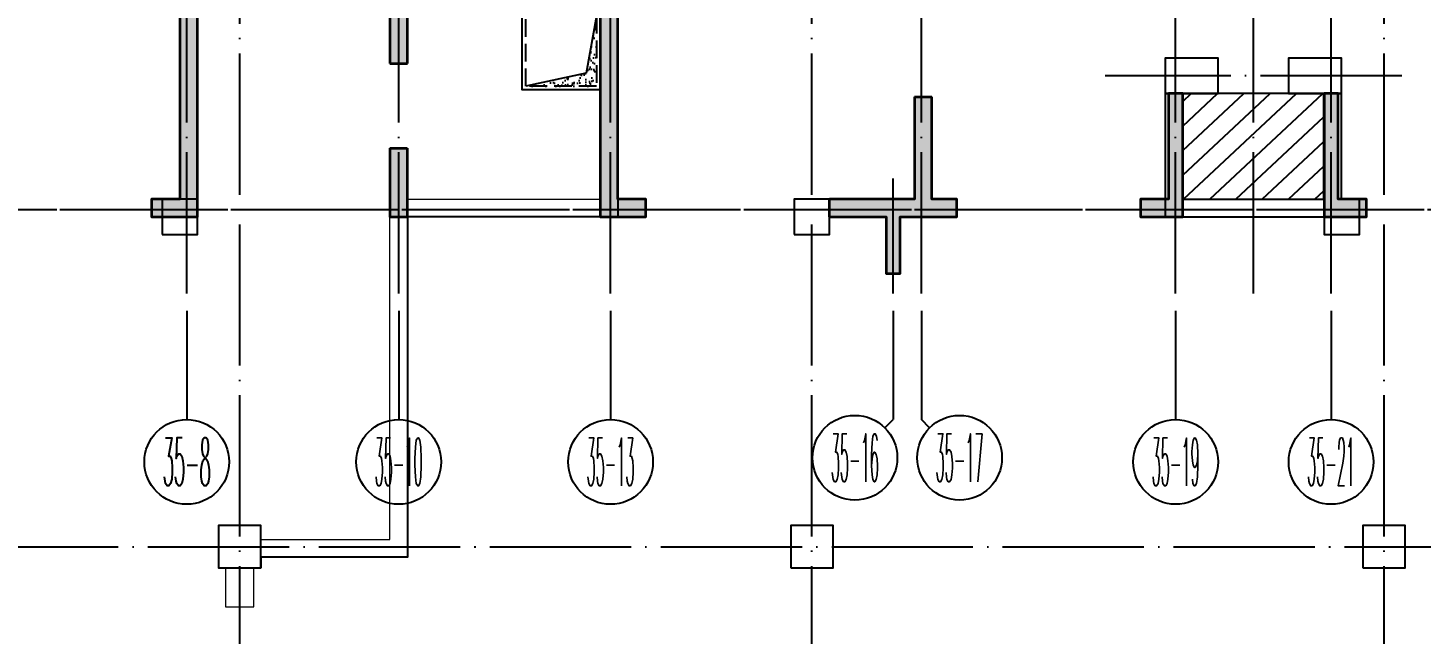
# Model space of a CAD drawing. Extents: x 115549 to 768939, y -502199 to 402497.
# Drawn here: x 296683 to 316408, y -377760 to -369174 of the extents above; entities that cross this region are included whole.
import ezdxf
from ezdxf.enums import TextEntityAlignment as Align

# ---------------------------------------------------------------- set-up
doc = ezdxf.new("R2010")
doc.units = 0
doc.header["$LTSCALE"] = 1000
doc.header["$MEASUREMENT"] = 0
doc.linetypes.add('DASH', pattern=[0.35, 0.25, -0.1])
doc.linetypes.add('DOTE', pattern=[2.4200000000000004, 2, -0.2, 0.02, -0.2])
for name, color, linetype in [('AXIS', 3, 'Continuous'), ('AXIS_TEXT', 7, 'Continuous'), ('COLUMN', 9, 'Continuous'), ('DOTE', 16, 'DOTE'), ('人防集水坑', 6, 'Continuous')]:
    doc.layers.add(name, color=color, linetype=linetype)
for name, color, linetype, lineweight in [('renWALL', 8, 'Continuous', 9), ('主楼剪力墙', 212, 'Continuous', 5), ('砼墙', 3, 'Continuous', 35)]:
    doc.layers.add(name, color=color, linetype=linetype, lineweight=lineweight)
doc.styles.add('_TCH_AXIS', font='COMPLEX', dxfattribs={"bigfont": 'GBCBIG'})
doc.styles.add('COMPLEX', font='COMPLEX')

# ---------------------------------------------------------------- blocks, each defined once
blk = doc.blocks.new('qiangzh3333')
at = {"layer": 'COLUMN', "color": 8}
for points in [[(503109651.0357096, 3697136766.18678), (503109651.0357096, 3697135766.179456), (503109651.0357096, 3697132666.179456), (503106675.9764307, 3697132666.179456), (503106675.9764307, 3697127846.178967), (503104601.038847, 3697127846.178967), (503104601.038847, 3697127696.178967), (503104601.038847, 3697128296.178967), (503104001.038847, 3697128296.178967), (503104001.0388471, 3697127696.17897), (503104601.038847, 3697127696.178967)], [(503117400.5802926, 3697134416.17946), (503118150.300108, 3697134416.17946), (503118150.3001083, 3697134916.17946), (503117400.5802926, 3697134916.17946), (503117400.5802926, 3697132666.179456), (503119651.038847, 3697132666.179456), (503119651.038847, 3697132416.18678), (503120151.038847, 3697132416.18678), (503120151.038847, 3697132916.18678), (503119900.5080233, 3697132916.18678), (503119900.5080233, 3697134916.179459), (503119150.3001083, 3697134916.179459), (503119150.300108, 3697134416.179459), (503119900.5080233, 3697134416.179458)]]:
    blk.add_lwpolyline(points, dxfattribs=at)
for points in [[(503103201.038847, 3697132416.18678), (503103701.038847, 3697132416.18678), (503103701.038847, 3697132916.18678), (503103201.038847, 3697132916.18678)], [(503112151.038847, 3697132416.18678), (503112651.038847, 3697132416.18678), (503112651.038847, 3697132916.18678), (503112151.038847, 3697132916.18678)], [(503112101.038847, 3697127696.178967), (503112701.038847, 3697127696.178967), (503112701.038847, 3697128296.178967), (503112101.038847, 3697128296.178967)], [(503120201.038847, 3697127696.178967), (503120801.038847, 3697127696.178967), (503120801.038847, 3697128296.178967), (503120201.038847, 3697128296.178967)]]:
    blk.add_lwpolyline(points, close=True, dxfattribs=at)
at = {"layer": 'renWALL', "color": 8}
for points in [[(503104601.038847, 3697128096.178967), (503106425.9764307, 3697128096.178967), (503106425.9764307, 3697132766.179456), (503106425.9764307, 3697133641.179456), (503106675.9764307, 3697133641.179456), (503106675.9764307, 3697132916.179456), (503109401.0357096, 3697132916.179456), (503109401.0357096, 3697135566.179456), (503108801.0357096, 3697135566.179456), (503108801.0357096, 3697135866.179456), (503109401.0357096, 3697135866.179456), (503109401.0357096, 3697136766.18678), (503109251.038847, 3697136766.18678), (503109251.038847, 3697137066.18678), (503109401.0357096, 3697137066.18678), (503109401.0357096, 3697138768.885817), (503107851.0357096, 3697138768.885817), (503107851.0357096, 3697140266.178967), (503108651.0357095, 3697140266.178967), (503108651.0357095, 3697141166.178967), (503110801.0357096, 3697141166.178967), (503111101.0357096, 3697141166.178967), (503111101.0357096, 3697140866.178967)], [(503106425.9764307, 3697135766.179456), (503106425.9764307, 3697134841.179456), (503106675.9764307, 3697134841.179456), (503106675.9764307, 3697135566.179456), (503107601.0357096, 3697135566.179456), (503107601.0357096, 3697135866.179456), (503106676.0388471, 3697135866.179456), (503106676.0388471, 3697137066.179456), (503105801.0357096, 3697137066.179456), (503105801.0357096, 3697139016.18678), (503105151.0357096, 3697139016.18678), (503103050.6463993, 3697139016.18678), (503103051.0167205, 3697140966.178967), (503105251.0357096, 3697140966.178967), (503105251.0357096, 3697140466.181101), (503105051.0357096, 3697140466.181101), (503105051.0357096, 3697140966.178967)], [(503119650.5080233, 3697134416.179459), (503119650.5080233, 3697132916.179456), (503117650.5802926, 3697132916.179456), (503117650.5802926, 3697134416.17946)], [(503104101.0353444, 3697127696.178967), (503104101.0353444, 3697127146.26187), (503104501.0353444, 3697127146.26187), (503104501.0353444, 3697127696.178967)]]:
    blk.add_lwpolyline(points, dxfattribs=at)
blk = doc.blocks.new('zhuloujlqtiangchong')
at = {"layer": '主楼剪力墙'}
h = blk.add_hatch(color=253, dxfattribs=at)
h.dxf.hatch_style = 1
h.paths.add_polyline_path([(724222.2208015919, 614270.9931564331), (724222.2208015919, 614420.9931564331), (726322.2208015919, 614420.9931564331), (726322.2208015919, 615070.9931564331), (726122.2208015919, 615070.9931564331), (726122.2208015919, 614620.9931564331), (723922.2208015919, 614620.9931564331), (723922.2208015919, 614270.9931564331), (723922.2208015919, 614020.9931564331), (724222.2208015919, 614020.9931564331)], flags=17)
h.paths.add_polyline_path([(731322.2208015919, 614270.9931564331), (731322.2208015919, 614620.9931564331), (729822.2208015919, 614620.9931564331), (729122.2208015919, 614620.9931564331), (729122.2208015919, 614920.9931564331), (728922.2208015919, 614920.9931564331), (728922.2208015919, 614420.9931564331), (729822.2208015919, 614420.9931564331), (731022.2208015919, 614420.9931564331), (731022.2208015919, 614270.9931564331), (731022.2208015919, 614020.9931564331), (731322.2208015919, 614020.9931564331)], flags=17)
h.paths.add_polyline_path([(739622.2208015919, 614170.9931564331), (739622.2208015919, 612620.9931564331), (738622.2208015919, 612620.9931564331), (738622.2208015919, 612370.9931564331), (739722.2208015919, 612370.9931564331), (740822.2208015919, 612370.9931564331), (740822.2208015919, 612620.9931564331), (739822.2208015919, 612620.9931564331), (739822.2208015919, 614170.9931564331), (740022.2208015919, 614170.9931564331), (740022.2208015919, 614370.9931564331), (739722.2208015919, 614370.9931564331), (739422.2208015919, 614370.9931564331), (739422.2208015919, 614170.9931564331)], flags=17)
h.paths.add_polyline_path([(738722.2208015919, 608270.9931564331), (738722.2208015919, 610020.9931564331), (738522.2208015919, 610020.9931564331), (738522.2208015919, 608520.9931564331), (738122.2208015919, 608520.9931564331), (738122.2208015919, 608270.9931564331)], flags=17)
h.paths.add_polyline_path([(720872.2208015919, 618770.9931564331), (720272.2208015919, 618770.9931564331), (720272.2208015919, 618520.9931564331), (720622.2208015919, 618520.9931564331), (720622.2208015919, 617020.9931564331), (720872.2208015919, 617020.9931564331)])
h.paths.add_polyline_path([(749622.2208015919, 614420.9931564331), (750522.2129890919, 614420.9931564331), (750522.2129890919, 614920.9931564331), (750322.2129890919, 614920.9931564331), (750322.2129890919, 614620.9931564331), (749622.2208015919, 614620.9931564331), (748122.2208015919, 614620.9931564331), (748122.2208015919, 614270.9931564331), (748122.2208015919, 614020.9931564331), (748422.2208015919, 614020.9931564331), (748422.2208015919, 614270.9931564331), (748422.2208015919, 614420.9931564331)], flags=17)
h.paths.add_polyline_path([(745072.2208015919, 618520.9931564331), (745622.2208015919, 618520.9931564331), (745622.2208015919, 618770.9931564331), (744972.2208015919, 618770.9931564331), (744472.2208015919, 618770.9931564331), (744472.2208015919, 618520.9931564331), (744822.2208015919, 618520.9931564331), (744822.2208015919, 617020.9931564331), (745072.2208015919, 617020.9931564331)])
h.paths.add_polyline_path([(740722.2208015919, 608270.9931564331), (741322.2208015919, 608270.9931564331), (741322.2208015919, 608520.9931564331), (740922.2208015919, 608520.9931564331), (740922.2208015919, 610020.9931564331), (740722.2208015919, 610020.9931564331)], flags=17)
h.paths.add_polyline_path([(752422.2129890919, 612470.9931564331), (752422.2129890919, 612670.9931564331), (751822.2129890919, 612670.9931564331), (751222.2129890919, 612670.9931564331), (751222.2129890919, 612470.9931564331), (751697.2129890919, 612470.9931564331), (751697.2129890919, 610820.9931564331), (751697.2129890919, 608270.9931564331), (751947.2129890919, 608270.9931564331), (751947.2129890919, 610820.9931564331), (751947.2129890919, 612470.9931564331)], flags=17)
h.paths.add_polyline_path([(755522.2129890919, 614270.9931564331), (755522.2129890919, 614620.9931564331), (753322.2129890919, 614620.9931564331), (753322.2129890919, 615070.9931564331), (753122.2129890919, 615070.9931564331), (753122.2129890919, 614420.9931564331), (755222.2129890919, 614420.9931564331), (755222.2129890919, 614270.9931564331), (755222.2129890919, 614020.9931564331), (755522.2129890919, 614020.9931564331)], flags=17)
h.paths.add_polyline_path([(758822.2129890919, 618520.9931564331), (759172.2129890919, 618520.9931564331), (759172.2129890919, 618770.9931564331), (758572.2129890919, 618770.9931564331), (758572.2129890919, 617020.9931564331), (758822.2129890919, 617020.9931564331)])
h.paths.add_polyline_path([(741072.2208015919, 618520.9931564331), (741072.2208015919, 618770.9931564331), (740622.2208015919, 618770.9931564331), (739722.2208015919, 618770.9931564331), (738822.2208015919, 618770.9931564331), (738822.2208015919, 618520.9931564331), (739597.2208015919, 618520.9931564331), (739597.2208015919, 616870.9931564331), (739847.2208015919, 616870.9931564331), (739847.2208015919, 618520.9931564331), (740622.2208015919, 618520.9931564331)])
h.paths.add_polyline_path([(748722.2208015919, 612370.9931564331), (748972.2208015919, 612370.9931564331), (748972.2208015919, 608270.9931564331), (748322.2208015919, 608270.9931564331), (748322.2208015919, 608520.9931564331), (748722.2208015919, 608520.9931564331)], flags=17)
h.paths.add_polyline_path([(724172.2208015919, 618520.9931564331), (724172.2208015919, 619971.0041861534), (726072.2208015919, 619970.9867229462), (726072.2208015919, 618320.9931564331), (726322.2208015919, 618320.9931564331), (726322.2208015919, 620120.9853439331), (726322.2208015919, 620760.9853439331), (728922.2208015919, 620760.9853439331), (728922.2208015919, 620120.9853439331), (728922.2208015919, 618320.9931564331), (729172.2208015919, 618320.9931564331), (729172.2208015919, 619970.9867229462), (729872.2214835882, 619970.9931564331), (731072.2208015919, 619970.9931564331), (731072.2208015919, 619870.9931564331), (731072.2208015919, 618520.9931564331), (731722.2208015919, 618520.9931564331), (734372.2208015919, 618520.9931564331), (734372.2208015919, 617020.9931564331), (734622.2208015919, 617020.9931564331), (734622.2208015919, 618520.9931564331), (734972.2208015919, 618520.9931564331), (734972.2208015919, 618770.9931564331), (731722.2208015919, 618770.9931564331), (731322.2208015919, 618770.9931564331), (731322.2208015919, 619870.9931564331), (731322.2208015919, 620220.9931564331), (729872.2203384042, 620220.9931564331), (729172.2208015919, 620220.9867229462), (729172.2208015919, 621010.9853439331), (726072.2208015919, 621010.9853439331), (726072.2208015919, 620220.9867229462), (723922.2208015919, 620221.0064840317), (723922.2208015919, 619870.9931564331), (723922.2208015919, 618770.9931564331), (723522.2208015919, 618770.9931564331), (723522.2208015919, 618520.9931564331)])
h.paths.add_polyline_path([(748372.2208015919, 618520.9931564331), (748372.2208015919, 619870.9931564331), (748372.2208015919, 619970.9931564331), (750272.2129890919, 619970.9931564331), (750272.2129890919, 618320.9931564331), (750522.2129890919, 618320.9931564331), (750522.2129890919, 620120.9931564331), (750522.2129890919, 620760.9931564331), (753122.2129890919, 620760.9931564331), (753122.2129890919, 620120.9931564331), (753122.2129890919, 618320.9931564331), (753372.2129890919, 618320.9931564331), (753372.2129890919, 619970.9931564331), (754072.2129890919, 619970.9931564331), (755272.2129890919, 619970.9931564331), (755272.2129890919, 619870.9931564331), (755272.2129890919, 618520.9931564331), (755922.2129890919, 618520.9931564331), (755922.2129890919, 618770.9931564331), (755522.2129890919, 618770.9931564331), (755522.2129890919, 619870.9931564331), (755522.2129890919, 620220.9931564331), (754072.2129890919, 620220.9931564331), (753372.2129890919, 620220.9931564331), (753372.2129890919, 621010.9931564331), (750272.2129890919, 621010.9931564331), (750272.2129890919, 620220.9931564331), (748122.2208015919, 620220.9931564331), (748122.2208015919, 619870.9931564331), (748122.2208015919, 618770.9931564331), (747722.2208015919, 618770.9931564331), (747722.2208015919, 618520.9931564331)])
h.paths.add_polyline_path([(766772.2129890919, 615300.9853439331), (766772.2129890919, 618770.9931564331), (763922.2129890919, 618770.9931564331), (763022.2129890919, 618770.9931564331), (763022.2129890919, 618520.9931564331), (763772.2129890919, 618520.9931564331), (763772.2129890919, 616870.9931564331), (763772.2129890919, 614270.9931564331), (763772.2129890919, 613570.9931564331), (763772.2129890919, 612970.9931564331), (763772.2129890919, 612620.9931564331), (762672.2129890919, 612620.9931564331), (762672.2129890919, 612570.9931564331), (762272.2129890919, 612570.9931564331), (762272.2129890919, 612370.9931564331), (762672.2129890919, 612370.9931564331), (762672.2129890919, 612170.9931564331), (762672.2129890919, 610020.9931564331), (762672.2129890919, 608520.9931564331), (762322.2129890919, 608520.9931564331), (762322.2129890919, 608270.9931564331), (762922.2129890919, 608270.9931564331), (762922.2129890919, 610020.9931564331), (762922.2129890919, 612170.9931564331), (762922.2129890919, 612370.9931564331), (764022.2129890919, 612370.9931564331), (764022.2129890919, 612970.9931564331), (764022.2129890919, 613470.9931564331), (764622.2286140919, 613470.9931564331), (764622.2286140919, 613720.9931564331), (764022.2129890919, 613720.9931564331), (764022.2129890919, 614270.9931564331), (764022.2129890919, 616870.9931564331), (764022.2129890919, 618520.9931564331), (765872.2286140919, 618520.9931564331), (766522.2129890919, 618520.9931564331), (766522.2129890919, 615300.9853439331), (766522.2129890919, 613720.9931564331), (765872.2286140919, 613720.9931564331), (765822.2286140919, 613720.9931564331), (765822.2286140919, 613470.9931564331), (765872.2286140919, 613470.9931564331), (766772.2129890919, 613470.9931564331)])
edge = h.paths.add_edge_path()
edge.add_line((758022.2129890919, 608270.9931564331), (758022.2129890919, 608520.9931564331))
edge.add_line((715422.2208015919, 618170.9931564331), (715422.2208015919, 616870.9931564331))
edge.add_line((715422.2208015919, 616870.9931564331), (715422.2208015919, 614270.9931564331))
edge.add_line((715422.2208015919, 614270.9931564331), (715422.2208015919, 613871.0209380689))
edge.add_line((715422.2208015919, 613871.0209383965), (714822.2485022082, 613871.1875973685))
edge.add_line((714822.2485021949, 613871.1875972748), (714822.179057753, 613621.1876069199))
edge.add_line((714822.1790577173, 613621.1876068115), (715422.220801543, 613621.0209285493))
edge.add_line((715422.2208015919, 613621.0209283829), (715422.2208015919, 612370.9931563921))
edge.add_line((715422.2208015919, 612370.9931564331), (716522.2208015919, 612370.9931564331))
edge.add_line((716522.2208015919, 612370.9931564331), (716522.2208015919, 612170.9931564331))
edge.add_line((716522.2208015919, 612170.9931564331), (716522.2208015919, 610020.9931564331))
edge.add_line((716522.2208015919, 610020.9931564331), (716522.2208015919, 608270.9931564331))
edge.add_line((716522.2208015919, 608270.9931564331), (717122.2208015919, 608270.9931564331))
edge.add_line((717122.2208015919, 608270.9931564331), (717122.2208015919, 608520.9931564331))
edge.add_line((717122.2208015919, 608520.9931564331), (716772.2208015919, 608520.9931564331))
edge.add_line((716772.2208015919, 608520.9931564331), (716772.2208015919, 610020.9931564331))
edge.add_line((716772.2208015919, 610020.9931564331), (716772.2208015919, 612170.9931564331))
edge.add_line((716772.2208015919, 612170.9931564331), (716772.2208015919, 612370.9931564331))
edge.add_line((716772.2208015919, 612370.9931564331), (717172.2208015919, 612370.9931564331))
edge.add_line((717172.2208015919, 612370.9931564331), (717172.2208015919, 612570.9931564331))
edge.add_line((717172.2208015919, 612570.9931564331), (716772.2208015919, 612570.9931564331))
edge.add_line((716772.2208015919, 612570.9931564331), (716772.2208015919, 612620.9931564331))
edge.add_line((716772.2208015919, 612620.9931564331), (715672.2208015919, 612620.9931564331))
edge.add_line((715672.2208015919, 612620.9931564331), (715672.2208015919, 613770.9931564331))
edge.add_line((715672.2208015919, 613770.9931564331), (715672.2208015919, 614270.9931564331))
edge.add_line((715672.2208015919, 614270.9931564331), (715672.2208015919, 616870.9931564331))
edge.add_line((715672.2208015919, 616870.9931564331), (715672.2208015919, 618170.9931564331))
edge.add_line((720072.2208015919, 613870.9931564331), (720072.2208015919, 612470.9931564331))
edge.add_line((720072.2208015919, 612470.9931564331), (720072.2208015919, 610020.9931564331))
edge.add_line((720072.2208015919, 610020.9931564331), (720072.2208015919, 608520.9931564331))
edge.add_line((720072.2208015919, 608520.9931564331), (719722.2208015919, 608520.9931564331))
edge.add_line((719722.2208015919, 608520.9931564331), (719722.2208015919, 608270.9931564331))
edge.add_line((719722.2208015919, 608270.9931564331), (720222.2208015919, 608270.9931564331))
edge.add_line((720222.2208015919, 608270.9931564331), (720522.2208015919, 608270.9931564331))
edge.add_line((720522.2208015919, 608270.9931564331), (720522.2208015919, 607470.9931564331))
edge.add_line((720522.2208015919, 607470.9931564331), (720722.2208015919, 607470.9931564331))
edge.add_line((720722.2208015919, 607470.9931564331), (720722.2208015919, 608520.9931564331))
edge.add_line((720722.2208015919, 608520.9931564331), (720322.2208015919, 608520.9931564331))
edge.add_line((720322.2208015919, 608520.9931564331), (720322.2208015919, 610020.9931564331))
edge.add_line((720322.2208015919, 610020.9931564331), (720322.2208015919, 612470.9931564331))
edge.add_line((720322.2208015919, 612470.9931564331), (720322.2208015919, 613870.9931564331))
edge.add_line((730472.2208015919, 612370.9931564331), (730472.2208015919, 608270.9931564331))
edge.add_line((730472.2208015919, 608270.9931564331), (731122.2208015919, 608270.9931564331))
edge.add_line((731122.2208015919, 608270.9931564331), (731122.2208015919, 608520.9931564331))
edge.add_line((731122.2208015919, 608520.9931564331), (730722.2208015919, 608520.9931564331))
edge.add_line((730722.2208015919, 608520.9931564331), (730722.2208015919, 612370.9931564331))
edge.add_line((724522.2208015919, 612370.9931564331), (724522.2208015919, 608520.9931564331))
edge.add_line((724522.2208015919, 608520.9931564331), (724122.2208015919, 608520.9931564331))
edge.add_line((724122.2208015919, 608520.9931564331), (724122.2208015919, 608270.9931564331))
edge.add_line((724122.2208015919, 608270.9931564331), (724772.2208015919, 608270.9931564331))
edge.add_line((724772.2208015919, 608270.9931564331), (724772.2208015919, 612370.9931564331))
edge.add_line((744272.2208015919, 613870.9931564331), (744272.2208015919, 612470.9931564331))
edge.add_line((744272.2208015919, 612470.9931564331), (744272.2208015919, 610020.9931564331))
edge.add_line((744272.2208015919, 610020.9931564331), (744272.2208015919, 608520.9931564331))
edge.add_line((744272.2208015919, 608520.9931564331), (743922.2208015919, 608520.9931564331))
edge.add_line((743922.2208015919, 608520.9931564331), (743922.2208015919, 608270.9931564331))
edge.add_line((743922.2208015919, 608270.9931564331), (744422.2208015919, 608270.9931564331))
edge.add_line((744422.2208015919, 608270.9931564331), (744722.2208015919, 608270.9931564331))
edge.add_line((744722.2208015919, 608270.9931564331), (744722.2208015919, 607470.9931564331))
edge.add_line((744722.2208015919, 607470.9931564331), (744922.2208015919, 607470.9931564331))
edge.add_line((744922.2208015919, 607470.9931564331), (744922.2208015919, 608520.9931564331))
edge.add_line((744922.2208015919, 608520.9931564331), (744522.2208015919, 608520.9931564331))
edge.add_line((744522.2208015919, 608520.9931564331), (744522.2208015919, 610020.9931564331))
edge.add_line((744522.2208015919, 610020.9931564331), (744522.2208015919, 612470.9931564331))
edge.add_line((744522.2208015919, 612470.9931564331), (744522.2208015919, 613870.9931564331))
edge.add_line((759122.2129890919, 613870.9931564331), (759122.2129890919, 612470.9931564331))
edge.add_line((759122.2129890919, 612470.9931564331), (759122.2129890919, 610020.9931564331))
edge.add_line((759122.2129890919, 610020.9931564331), (759122.2129890919, 608520.9931564331))
edge.add_line((759122.2129890919, 608520.9931564331), (758822.2129890919, 608520.9931564331))
edge.add_line((758822.2129890919, 608520.9931564331), (758022.2129890919, 608520.9931564331))
edge.add_line((758022.2129890919, 608270.9931564331), (758722.2129890919, 608270.9931564331))
edge.add_line((758722.2129890919, 608270.9931564331), (758722.2129890919, 607470.9931564331))
edge.add_line((758722.2129890919, 607470.9931564331), (758922.2129890919, 607470.9931564331))
edge.add_line((758922.2129890919, 607470.9931564331), (758922.2129890919, 608270.9931564331))
edge.add_line((758922.2129890919, 608270.9931564331), (759222.2129890919, 608270.9931564331))
edge.add_line((759222.2129890919, 608270.9931564331), (759722.2129890919, 608270.9931564331))
edge.add_line((759722.2129890919, 608270.9931564331), (759722.2129890919, 608520.9931564331))
edge.add_line((759722.2129890919, 608520.9931564331), (759372.2129890919, 608520.9931564331))
edge.add_line((759372.2129890919, 608520.9931564331), (759372.2129890919, 610020.9931564331))
edge.add_line((759372.2129890919, 610020.9931564331), (759372.2129890919, 612470.9931564331))
edge.add_line((759372.2129890919, 612470.9931564331), (759372.2129890919, 613870.9931564331))
edge.add_line((754672.2129890919, 612370.9931564331), (754672.2129890919, 608270.9931564331))
edge.add_line((754672.2129890919, 608270.9931564331), (755322.2129890919, 608270.9931564331))
edge.add_line((755322.2129890919, 608270.9931564331), (755322.2129890919, 608520.9931564331))
edge.add_line((755322.2129890919, 608520.9931564331), (754922.2129890919, 608520.9931564331))
edge.add_line((754922.2129890919, 608520.9931564331), (754922.2129890919, 612370.9931564331))
h.paths.add_polyline_path([(734922.2208015919, 611170.985833168), (735172.2208015919, 611170.9858326912), (735172.2208015919, 613870.9931564331), (734922.2208015919, 613870.9931564331)])
h.paths.add_polyline_path([(735172.2208015919, 609970.9858326912), (734922.2208015919, 609970.9858326912), (734922.2208015919, 608520.9931564331), (733722.2208015919, 608520.9931564331), (733722.2208015919, 608270.9931564331), (734522.2208015919, 608270.9931564331), (734522.2208015919, 607470.9931564331), (734722.2208015919, 607470.9931564331), (734722.2208015919, 608270.9931564331), (735522.2208015919, 608270.9931564331), (735522.2208015919, 608520.9931564331), (735172.2208015919, 608520.9931564331)])
h.paths.add_polyline_path([(727497.2208015919, 610445.9858322144), (727747.2208016515, 610445.9858322144), (727747.2208015919, 612470.9931564331), (728222.2208015919, 612470.9931564331), (728222.2208015919, 612670.9931564331), (727022.2208015919, 612670.9931564331), (727022.2208015919, 612470.9931564331), (727497.2208015919, 612470.9931564331)])
h.paths.add_polyline_path([(727747.2208015919, 609245.985833168), (727497.2208015919, 609245.9858326912), (727497.2208015919, 608270.9931564331), (727747.2208015919, 608270.9931564331)])
h = blk.add_hatch(color=253, dxfattribs=at)
h.dxf.hatch_style = 1
h.paths.add_polyline_path([(720072.2208015919, 613870.9931564331), (720322.2208015919, 613870.9931564331), (720322.2208015919, 612470.9931564331), (720322.2208015919, 610020.9931564331), (720322.2208015919, 608520.9931564331), (720722.2208015919, 608520.9931564331), (720722.2208015919, 607470.9931564331), (720522.2208015919, 607470.9931564331), (720522.2208015919, 608270.9931564331), (720222.2208015919, 608270.9931564331), (719722.2208015919, 608270.9931564331), (719722.2208015919, 608520.9931564331), (720072.2208015919, 608520.9931564331), (720072.2208015919, 610020.9931564331), (720072.2208015919, 612470.9931564331)])
h.paths.add_polyline_path([(724522.2208015919, 612370.9931564331), (724772.2208015919, 612370.9931564331), (724772.2208015919, 608270.9931564331), (724122.2208015919, 608270.9931564331), (724122.2208015919, 608520.9931564331), (724522.2208015919, 608520.9931564331)])
h.paths.add_polyline_path([(730472.2208015919, 612370.9931564331), (730722.2208015919, 612370.9931564331), (730722.2208015919, 608520.9931564331), (731122.2208015919, 608520.9931564331), (731122.2208015919, 608270.9931564331), (730472.2208015919, 608270.9931564331)])
edge = h.paths.add_edge_path()
edge.add_line((716422.2208015919, 618520.9931564331), (716422.2208015919, 618770.9931564331))
h.paths.add_polyline_path([(715422.2094482183, 613871.0209417343), (715422.1400039196, 613621.020951271), (715422.2208015919, 613621.0209283829), (715422.2208015919, 612370.9931564331), (716522.2208015919, 612370.9931564331), (716522.2208015919, 608270.9931564331), (717122.2208015919, 608270.9931564331), (717122.2208015919, 608520.9931564331), (716772.2208015919, 608520.9931564331), (716772.2208015919, 612370.9931564331), (717172.2208015919, 612370.9931564331), (717172.2208015919, 612570.9931564331), (716772.2208015919, 612570.9931564331), (716772.2208015919, 612620.9931564331), (715672.2208015919, 612620.9931564331), (715672.2208015919, 618170.9931564331), (715422.2208015919, 618170.9931564331), (715422.2208015919, 613871.0209383965)])
h.paths.add_polyline_path([(744522.2208015919, 609970.9858322144), (744272.2208016515, 609970.9858322144), (744272.2208015919, 608520.9931564331), (743922.2208015919, 608520.9931564331), (743922.2208015919, 608270.9931564331), (744722.2208015919, 608270.9931564331), (744722.2208015919, 607470.9931564331), (744922.2208015919, 607470.9931564331), (744922.2208015919, 608520.9931564331), (744522.2208015919, 608520.9931564331)])
h.paths.add_polyline_path([(744272.2208015323, 611170.9858312607), (744522.2208015323, 611170.9858317375), (744522.2208015919, 613870.9931564331), (744272.2208015919, 613870.9931564331)])
blk = doc.blocks.new('asdfqwer')
at = {"ltscale": 10}
h = blk.add_hatch(dxfattribs=at)
h.set_pattern_fill('AR-SAND', color=6, scale=50, style=0)
h.set_pattern_definition([(37.50000000000001, (0, 0), (-4.000078239960125, 122.3533093323356), [0, -96.52, 0, -107.95, 0, -103.1875]), (7.499999999999999, (0, 0), (112.3808207845006, 179.2062751420885), [0, -52.07000000000001, 0, -86.995, 0, -33.3375]), (327.5, (-78.105, 0), (197.7480925603645, 0.3592961696364028), [0, -31.75, 0, -114.3, 0, -149.225]), (317.5, (-78.105, 0), (190.8891131180743, 55.73233081430404), [0, -15.875, 0, -74.92999999999999, 0, -85.725])])
h.paths.add_polyline_path([(477311.1162526845, 229083.757494817), (476311.1162526844, 229083.757494817), (476311.1162526844, 228083.7574948172), (476458.3371828603, 228897.4432301149)])
at = {"color": 6}
for p, q in [((476458.3371828604, 228897.4432301149), (477311.1162526845, 229083.757494817)), ((476311.1162526845, 228083.757494817), (476458.3371828604, 228897.4432301149))]:
    blk.add_line(p, q, dxfattribs=at)
blk.add_lwpolyline([(476261.1162526845, 229133.757494817), (477361.1162526845, 229133.757494817), (477361.1162526845, 228033.757494817), (476261.1162526845, 228033.757494817)], close=True, dxfattribs=at)
at = {"color": 6, "linetype": 'DASH'}
blk.add_lwpolyline([(476311.1162526845, 229083.757494817), (477311.1162526845, 229083.757494817), (477311.1162526845, 228083.757494817), (476311.1162526845, 228083.757494817)], close=True, dxfattribs=at)
blk = doc.blocks.new('_AXISO')
blk.add_circle((0, 0), 0.5)
at = {"layer": 'AXIS_TEXT', "style": 'COMPLEX', "width": 1.041666666666667}
blk.add_attdef('A', text='', height=0.56, dxfattribs=at).set_placement((-0.25, -0.28), (0.25, -0.28), align=Align.FIT)
blk = doc.blocks.new('35-3')
at = {"layer": 'AXIS'}
for p, q in [((2393387.850281577, -860176.904666753), (2393387.850281575, -861715.203643519)), ((2396387.850281577, -860176.904666754), (2396387.850281575, -861715.2036435197)), ((2399387.850281576, -860176.904666756), (2399387.850281574, -861715.203643522)), ((2403387.631373609, -860176.9046667584), (2403387.631373608, -861715.2036435243)), ((2403387.850281576, -860176.904666746), (2403387.850281574, -861715.203643512)), ((2403787.850281576, -860176.9046667463), (2403787.850281574, -861715.2036435122)), ((2407387.850281575, -860176.904666746), (2407387.850281573, -861715.203643512)), ((2409587.850281577, -860176.904666746), (2409587.850281575, -861715.2036435117)), ((2403270.692994048, -861832.3609310372), (2403387.850281574, -861715.203643512)), ((2403905.007569099, -861832.3609310375), (2403787.850281574, -861715.2036435122))]:
    blk.add_line(p, q, dxfattribs=at)
ref = blk.add_blockref('_AXISO', (2393387.850281575, -862315.2036435187), dxfattribs=dict(at, xscale=1200, yscale=1200, zscale=1200))
ref.add_attrib('A', '35-8', dxfattribs={"layer": 'AXIS_TEXT', "height": 678.8225099390856, "style": '_TCH_AXIS', "width": 0.2658227848100347}).set_placement((2393048.439026605, -862654.6148984882), (2393727.261536544, -862654.6148984882), align=Align.FIT)
ref = blk.add_blockref('_AXISO', (2396387.850281574, -862315.2036435197), dxfattribs=dict(at, xscale=1200, yscale=1200, zscale=1200))
ref.add_attrib('A', '35-10', dxfattribs={"layer": 'AXIS_TEXT', "height": 678.8225099390856, "style": '_TCH_AXIS', "width": 0.2234042553190718}).set_placement((2396048.439026604, -862654.6148984891), (2396727.261536543, -862654.6148984891), align=Align.FIT)
ref = blk.add_blockref('_AXISO', (2399387.850281574, -862315.203643522), dxfattribs=dict(at, xscale=1200, yscale=1200, zscale=1200))
ref.add_attrib('A', '35-13', dxfattribs={"layer": 'AXIS_TEXT', "height": 678.8225099390856, "style": '_TCH_AXIS', "width": 0.2234042553190718}).set_placement((2399048.439026604, -862654.6148984914), (2399727.261536543, -862654.6148984914), align=Align.FIT)
ref = blk.add_blockref('_AXISO', (2402846.428925336, -862256.6249997485), dxfattribs=dict(at, xscale=1200, yscale=1200, zscale=1200))
ref.add_attrib('A', '35-16', dxfattribs={"layer": 'AXIS_TEXT', "height": 678.8225099390856, "style": '_TCH_AXIS', "width": 0.2234042553190717}).set_placement((2402507.017670366, -862596.0362547184), (2403185.840180305, -862596.0362547184), align=Align.FIT)
ref = blk.add_blockref('_AXISO', (2404329.27163781, -862256.6249997499), dxfattribs=dict(at, xscale=1200, yscale=1200, zscale=1200))
ref.add_attrib('A', '35-17', dxfattribs={"layer": 'AXIS_TEXT', "height": 678.8225099390856, "style": '_TCH_AXIS', "width": 0.2234042553190718}).set_placement((2403989.860382841, -862596.0362547194), (2404668.68289278, -862596.0362547194), align=Align.FIT)
ref = blk.add_blockref('_AXISO', (2407387.850281573, -862315.203643512), dxfattribs=dict(at, xscale=1200, yscale=1200, zscale=1200))
ref.add_attrib('A', '35-19', dxfattribs={"layer": 'AXIS_TEXT', "height": 678.8225099390856, "style": '_TCH_AXIS', "width": 0.2234042553190717}).set_placement((2407048.439026604, -862654.6148984819), (2407727.261536543, -862654.6148984819), align=Align.FIT)
ref = blk.add_blockref('_AXISO', (2409587.850281575, -862315.203643512), dxfattribs=dict(at, xscale=1200, yscale=1200, zscale=1200))
ref.add_attrib('A', '35-21', dxfattribs={"layer": 'AXIS_TEXT', "height": 678.8225099390856, "style": '_TCH_AXIS', "width": 0.2234042553190718}).set_placement((2409248.439026606, -862654.6148984814), (2409927.261536545, -862654.6148984814), align=Align.FIT)
blk = doc.blocks.new('gangjinhunningtuqiang')
at = {"layer": '砼墙', "color": 8}
for p, q in [((727497.1583851576, 610445.9858322144), (727747.2208015919, 610445.975153923)), ((734922.2208015919, 609970.9858322144), (735122.217664063, 609970.9858322144)), ((735122.217664063, 609970.9858322144), (735172.2208015919, 609970.9858322144)), ((727497.1583851576, 609245.9858322144), (727742.1583848, 609245.9858322144)), ((733722.2208015919, 608270.9931564331), (733722.2208015919, 608520.9931564331))]:
    blk.add_line(p, q, dxfattribs=at)
for points in [[(727747.2208015919, 610445.975153923), (727747.2208015919, 610820.9931564331), (727747.2208015919, 612470.9931564331), (728222.2208015919, 612470.9931564331), (728222.2208015919, 612670.9931564331), (727622.2208015919, 612670.9931564331), (727022.2208015919, 612670.9931564331), (727022.2208015919, 612470.9931564331), (727497.2208015919, 612470.9931564331), (727497.2208015919, 610820.9931564331), (727497.2208015919, 610445.9858293533)], [(724522.2208015919, 612370.9931564331), (724522.2208015919, 608520.9931564331), (724122.2208015919, 608520.9931564331), (724122.2208015919, 608270.9931564331), (724772.2208015919, 608270.9931564331), (724772.2208015919, 612370.9931564331)], [(730472.2208015919, 612370.9931564331), (730472.2208015919, 608270.9931564331), (731122.2208015919, 608270.9931564331), (731122.2208015919, 608520.9931564331), (730722.2208015919, 608520.9931564331), (730722.2208015919, 612370.9931564331)], [(733722.2208015919, 608270.9931564331), (734522.2208015919, 608270.9931564331), (734522.2208015919, 607470.9931564331), (734722.2208015919, 607470.9931564331), (734722.2208015919, 608270.9931564331), (735022.2208015919, 608270.9931564331), (735522.2208015919, 608270.9931564331), (735522.2208015919, 608520.9931564331), (735172.2208015919, 608520.9931564331), (735172.2208015919, 609970.9858322144)], [(734922.2208015919, 609970.9858322144), (734922.2208015919, 608520.9931564331), (734622.2208015919, 608520.9931564331), (733722.2208015919, 608520.9931564331)], [(727497.2208015919, 609245.9858322144), (727497.2208015919, 608270.9931564331), (727747.2208015919, 608270.9931564331), (727747.2208015919, 609245.9858322144)]]:
    blk.add_lwpolyline(points, dxfattribs=at)
for points in [[(738722.2208015919, 608270.9931564331), (738722.2208015919, 610020.9931564331), (738522.2208015919, 610020.9931564331), (738522.2208015919, 608520.9931564331), (738122.2208015919, 608520.9931564331), (738122.2208015919, 608270.9931564331)], [(740722.2208015919, 608270.9931564331), (741322.2208015919, 608270.9931564331), (741322.2208015919, 608520.9931564331), (740922.2208015919, 608520.9931564331), (740922.2208015919, 610020.9931564331), (740722.2208015919, 610020.9931564331)]]:
    blk.add_lwpolyline(points, close=True, dxfattribs=at)
blk = doc.blocks.new('saaaa')
at = {"layer": 'COLUMN', "color": 8}
for p, q in [((504777339.8416418, 3696196563.316688), (504777339.8416418, 3696193463.316688)), ((504785839.1060406, 3696195713.316691), (504785089.3862249, 3696195713.316692)), ((504785089.3862249, 3696195713.316692), (504785089.3862249, 3696193463.316688)), ((504785839.1060402, 3696195213.316691), (504785839.1060406, 3696195713.316691)), ((504787589.3139555, 3696195713.31669), (504786839.1060406, 3696195713.316691)), ((504786839.1060406, 3696195713.316691), (504786839.1060402, 3696195213.316691)), ((504787589.3139555, 3696193713.324012), (504787589.3139555, 3696195713.31669)), ((504785089.3862249, 3696195213.316692), (504785839.1060402, 3696195213.316691)), ((504786839.1060402, 3696195213.316691), (504787589.3139555, 3696195213.31669)), ((504771389.8447793, 3696193713.324012), (504770889.8447793, 3696193713.324012)), ((504770889.8447793, 3696193713.324012), (504770889.8447793, 3696193213.324012)), ((504771389.8447793, 3696193213.324012), (504771389.8447793, 3696193713.324012)), ((504780339.8447793, 3696193713.324012), (504779839.8447793, 3696193713.324012)), ((504779839.8447793, 3696193713.324012), (504779839.8447793, 3696193213.324012)), ((504780339.8447793, 3696193213.324012), (504780339.8447793, 3696193713.324012)), ((504787839.8447793, 3696193713.324012), (504787589.3139555, 3696193713.324012)), ((504787839.8447793, 3696193213.324012), (504787839.8447793, 3696193713.324012)), ((504777339.8416418, 3696193463.316688), (504774364.7823629, 3696193463.316688)), ((504774364.7823629, 3696193463.316688), (504774364.7823629, 3696188643.316199)), ((504785089.3862249, 3696193463.316688), (504787339.8447793, 3696193463.316688)), ((504787339.8447793, 3696193463.316688), (504787339.8447793, 3696193213.324012)), ((504770889.8447793, 3696193213.324012), (504771389.8447793, 3696193213.324012)), ((504779839.8447793, 3696193213.324012), (504780339.8447793, 3696193213.324012)), ((504787339.8447793, 3696193213.324012), (504787839.8447793, 3696193213.324012)), ((504772289.8447793, 3696189093.316199), (504771689.8447793, 3696189093.316199)), ((504771689.8447793, 3696189093.316199), (504771689.8447794, 3696188493.316202)), ((504772289.8447793, 3696188493.316199), (504772289.8447793, 3696189093.316199)), ((504780389.8447793, 3696189093.316199), (504779789.8447793, 3696189093.316199)), ((504779789.8447793, 3696189093.316199), (504779789.8447793, 3696188493.316199)), ((504780389.8447793, 3696188493.316199), (504780389.8447793, 3696189093.316199)), ((504788489.8447793, 3696189093.316199), (504787889.8447793, 3696189093.316199)), ((504787889.8447793, 3696189093.316199), (504787889.8447793, 3696188493.316199)), ((504788489.8447793, 3696188493.316199), (504788489.8447793, 3696189093.316199)), ((504774364.7823629, 3696188643.316199), (504772289.8447793, 3696188643.316199)), ((504772289.8447793, 3696188643.316199), (504772289.8447793, 3696188493.316199)), ((504771689.8447794, 3696188493.316202), (504772289.8447793, 3696188493.316199)), ((504779789.8447793, 3696188493.316199), (504780389.8447793, 3696188493.316199)), ((504787889.8447793, 3696188493.316199), (504788489.8447793, 3696188493.316199))]:
    blk.add_line(p, q, dxfattribs=at)
at = {"layer": 'renWALL', "color": 8}
for p, q in [((504774114.7823629, 3696196563.316688), (504774114.7823629, 3696195638.316688)), ((504774364.7823629, 3696195638.316688), (504774364.7823629, 3696196363.316688)), ((504777089.8416418, 3696193713.316688), (504777089.8416418, 3696196363.316688)), ((504774114.7823629, 3696195638.316688), (504774364.7823629, 3696195638.316688)), ((504785339.3862249, 3696193713.316688), (504785339.3862249, 3696195213.316692)), ((504787339.3139555, 3696195213.31669), (504787339.3139555, 3696193713.316688)), ((504774114.7823629, 3696193563.316688), (504774114.7823629, 3696194438.316688)), ((504774114.7823629, 3696194438.316688), (504774364.7823629, 3696194438.316688)), ((504774364.7823629, 3696194438.316688), (504774364.7823629, 3696193713.316688)), ((504774114.7823629, 3696188893.316199), (504774114.7823629, 3696193563.316688)), ((504774364.7823629, 3696193713.316688), (504777089.8416418, 3696193713.316688)), ((504787339.3139555, 3696193713.316688), (504785339.3862249, 3696193713.316688)), ((504772289.8447793, 3696188893.316199), (504774114.7823629, 3696188893.316199)), ((504771789.8412767, 3696188493.316199), (504771789.8412767, 3696187943.399102)), ((504772189.8412767, 3696187943.399102), (504772189.8412767, 3696188493.316199)), ((504771789.8412767, 3696187943.399102), (504772189.8412767, 3696187943.399102))]:
    blk.add_line(p, q, dxfattribs=at)
blk = doc.blocks.new('35-20')
at = {"layer": 'DOTE', "color": 8}
for p, q in [((813742.2634844668, 671148.1803435702), (813742.2634844668, 685670.2326328102)), ((809042.2634844668, 671148.18034357), (809042.2634844668, 678664.2135253767)), ((798642.2634844668, 671148.1803435695), (798642.2634844668, 676914.156285279)), ((801642.2634844668, 671148.1803435697), (801642.2634844668, 676904.021658401)), ((804642.2634844668, 671148.1803435698), (804642.2634844668, 676914.156285279)), ((812642.2634844668, 671148.1803435702), (812642.2634844668, 676914.156285279)), ((814842.2634844678, 671148.1803435702), (814842.2634844678, 676914.1562852799)), ((808642.2634844668, 671148.18034357), (808642.2634844668, 672777.422870754)), ((839986.7955054385, 672332.3701968805), (788683.2032919042, 672332.3701968795))]:
    blk.add_line(p, q, dxfattribs=at)

msp = doc.modelspace()

# ---------------------------------------------------------------- hatches: boundary and pattern name
h = msp.add_hatch()
h.set_pattern_fill('ANSI31', color=256, scale=150, style=0)
h.set_pattern_definition([(45, (-502804617.7348283, -3697004517.997187), (-168.3798022700466, 168.3798022700466), [])])
h.paths.add_polyline_path([(315032.7731949578, -370101.8177283268), (313032.8454643378, -370101.8177283268), (313032.8454643378, -371601.8177311878), (315032.7731949578, -371601.8177311878)])

# ---------------------------------------------------------------- linework, layer by layer
msp.add_lwpolyline([(315032.7731949578, -370101.8177283268), (313032.8454643378, -370101.8177283268), (313032.8454643378, -371601.8177311878), (315032.7731949578, -371601.8177311878)], close=True)
at = {"layer": 'DOTE', "color": 1}
for p, q in [((299683.3005161176, -422356.4703486423), (299683.3005161176, -308021.8283446293)), ((307783.3005161176, -422356.4703486423), (307783.3005161176, -308021.8283446293)), ((315883.3005161176, -422356.4703486423), (315883.3005161176, -308021.8283446293)), ((338233.3005161176, -371751.8177311878), (289833.3005161176, -371751.8177311878)), ((225783.3005161176, -376521.818219469), (452683.2992716322, -376521.818219469))]:
    msp.add_line(p, q, dxfattribs=at)
at = {"layer": 'DOTE'}
msp.add_line((316132.7731951366, -369851.8177292804), (311932.8454640994, -369851.8177259426), dxfattribs=at)

# ---------------------------------------------------------------- block references
for name, p in [('saaaa', (-504472306.5407606, -3696565314.398091)), ('35-20', (-499709.4183769336, -1044084.538242624)), ('35-3', (-2094455.005170356, 486994.4653036137))]:
    msp.add_blockref(name, p)
at = {"layer": 'renWALL', "color": 8}
msp.add_blockref('qiangzh3333', (-502804617.7348283, -3697504517.997187), dxfattribs=at)
at = {"layer": '人防集水坑', "linetype": 'Continuous', "rotation": 180}
msp.add_blockref('asdfqwer', (781044.4171339164, -140918.0602362613), dxfattribs=at)
at = {"layer": '砼墙', "color": 3}
msp.add_blockref('zhuloujlqtiangchong', (-425688.9167828073, -980122.8035634022), dxfattribs=at)
at = {"layer": '砼墙'}
msp.add_blockref('gangjinhunningtuqiang', (-425688.9167828073, -980122.8035634022), dxfattribs=at)

doc.saveas('drawing.dxf')
